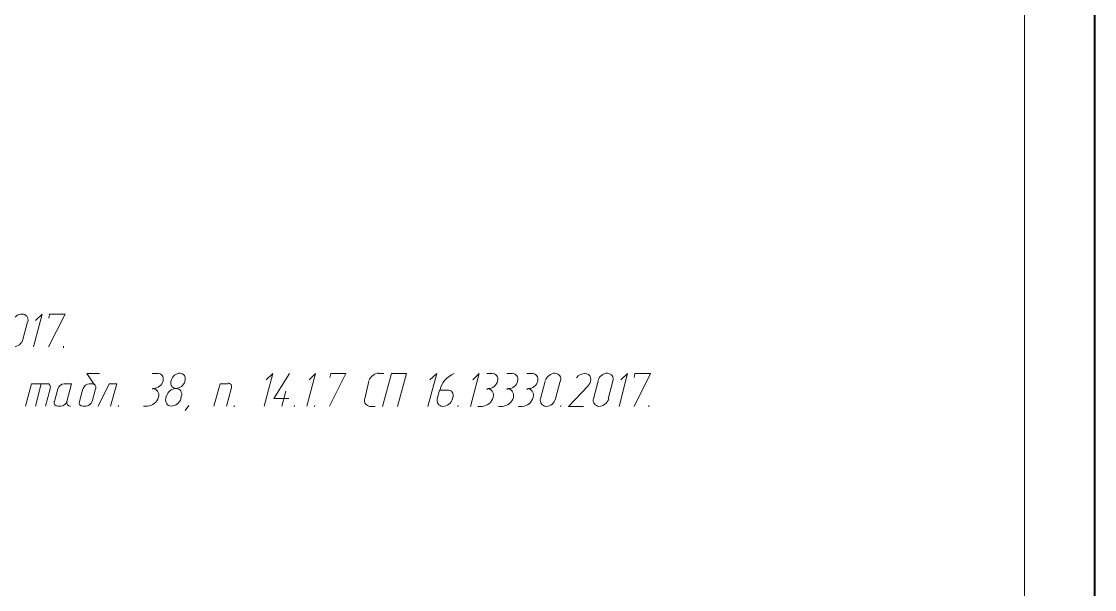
# Model space of a CAD drawing. Header units: millimetres. Extents: x -678 to 5260, y -935 to 3264.
# Drawn here: x 4497 to 5259, y -298 to 105 of the extents above; entities that cross this region are included whole.
import ezdxf
from ezdxf.xclip import XClip

# ---------------------------------------------------------------- set-up
doc = ezdxf.new("R2010")
doc.units = ezdxf.units.MM
doc.header["$MEASUREMENT"] = 0
doc.header["$XCLIPFRAME"] = 2
doc.layers.get('0').update_dxf_attribs({"linetype": 'CONTINUOUS'})

# ---------------------------------------------------------------- blocks, each defined once
blk = doc.blocks.new('MF28AFDB0')
at = {"color": 7, "linetype": 'Continuous', "lineweight": -2, "true_color": 0x000007}
blk.add_lwpolyline([(0.927, 0.578), (592.988, 0.578), (592.988, 419.2), (0.927, 419.2)], close=True, dxfattribs=at)

msp = doc.modelspace()

# ---------------------------------------------------------------- linework, layer by layer
at = {"color": 7, "linetype": 'Continuous', "lineweight": 20, "true_color": 0x000007}
msp.add_lwpolyline([(-479.88737, -884.75487), (5209.40723, -884.75487), (5209.40723, 3214.83019), (-479.88737, 3214.83019)], close=True, dxfattribs=at)
at = {"color": 7, "linetype": 'Continuous', "lineweight": 18, "true_color": 0x000007}
for points in [[(4507.33254, -106.82956), (4511.97985, -102.34823), (4505.83877, -125.58475)], [(4516.62715, -105.16981), (4517.29105, -102.34823), (4528.24541, -102.34823), (4516.46118, -125.58475)], [(4498.36989, -120.27355), (4501.68939, -107.65944), (4501.68939, -107.65944)], [(4527.08358, -126.08267), (4527.24956, -125.08682), (4527.24956, -125.08682)], [(4552.64375, -144.33994), (4543.68109, -144.33994), (4548.82632, -152.14077)], [(4593.80557, -144.33994), (4590.15412, -144.33994), (4590.15412, -144.33994)], [(4671.14997, -148.82126), (4675.79728, -144.33994), (4669.6562, -167.57645)], [(4687.08358, -162.26525), (4676.46118, -162.26525), (4687.58151, -144.33994)], [(4701.52342, -148.82126), (4706.17072, -144.33994), (4700.02964, -167.57645)], [(4716.12923, -147.16151), (4716.9591, -144.33994), (4727.58151, -144.33994), (4715.96325, -167.57645)], [(4500.19562, -167.57645), (4504.34499, -151.64284), (4514.9674, -151.64284)], [(4507.16657, -167.57645), (4511.31595, -151.64284), (4511.31595, -151.64284)], [(4527.58151, -151.64284), (4532.89271, -151.64284), (4529.57321, -164.25695)], [(4545.34084, -151.64284), (4547.33254, -151.64284), (4547.33254, -151.64284)], [(4551.81387, -167.57645), (4559.6147, -151.64284), (4565.09188, -151.64284), (4560.61055, -167.57645)], [(4603.59811, -149.31919), (4603.43213, -150.14906), (4603.43213, -150.14906)], [(4613.22466, -150.14906), (4613.39064, -149.31919), (4613.39064, -149.31919)], [(4633.97155, -167.57645), (4638.2869, -151.64284), (4643.59811, -151.64284)], [(4517.78898, -155.29429), (4514.3035, -167.57645), (4514.3035, -167.57645)], [(4520.77653, -164.25695), (4523.10018, -155.29429), (4523.10018, -155.29429)], [(4538.53586, -164.25695), (4540.85952, -155.29429), (4540.85952, -155.29429)], [(4549.82217, -155.29429), (4547.49852, -164.25695), (4547.49852, -164.25695)], [(4590.81802, -155.29429), (4589.98815, -155.29429), (4589.98815, -155.29429)], [(4642.9342, -167.57645), (4646.25371, -155.29429), (4646.25371, -155.29429)], [(4682.2703, -167.57645), (4684.92591, -156.95404), (4684.92591, -156.95404)], [(4524.92591, -167.57645), (4523.26615, -167.57645), (4523.26615, -167.57645)], [(4542.85122, -167.57645), (4541.19147, -167.57645), (4541.19147, -167.57645)], [(4565.92176, -168.07438), (4566.25371, -167.07852), (4566.25371, -167.07852)], [(4586.66864, -167.57645), (4584.01304, -167.57645), (4584.01304, -167.57645)], [(4600.11263, -160.6055), (4599.78068, -162.26525), (4599.78068, -162.26525)], [(4610.40308, -162.26525), (4610.73503, -160.6055), (4610.73503, -160.6055)], [(4616.04624, -167.07852), (4613.55661, -170.72998), (4613.55661, -170.72998)], [(4648.24541, -168.07438), (4648.41138, -167.07852), (4648.41138, -167.07852)], [(4690.90101, -168.07438), (4691.06698, -167.07852), (4691.06698, -167.07852)], [(4705.34084, -168.07438), (4705.50682, -167.07852), (4705.50682, -167.07852)]]:
    msp.add_lwpolyline(points, dxfattribs=at)
at = {"color": 7, "linetype": 'Continuous', "lineweight": 5, "true_color": 0x000007}
for points in [[(4750.984, -144.50591), (4754.63545, -144.50591), (4754.63545, -144.50591)], [(4764.26201, -167.74242), (4770.56906, -144.50591), (4759.94665, -144.50591), (4753.6396, -167.74242)], [(4787.16657, -148.82126), (4792.14582, -144.50591), (4785.83877, -167.74242)], [(4817.70599, -148.82126), (4822.35329, -144.50591), (4816.04624, -167.74242)], [(4831.31595, -144.50591), (4827.6645, -144.50591), (4827.6645, -144.50591)], [(4845.58981, -144.50591), (4841.93835, -144.50591), (4841.93835, -144.50591)], [(4859.86367, -144.50591), (4856.21221, -144.50591), (4856.21221, -144.50591)], [(4922.9342, -148.82126), (4927.58151, -144.50591), (4921.6064, -167.74242)], [(4932.22881, -147.16151), (4932.89271, -144.50591), (4943.84707, -144.50591), (4932.22881, -167.74242)], [(4741.02549, -162.43122), (4744.01304, -149.81711), (4744.01304, -149.81711)], [(4869.15827, -149.81711), (4865.83877, -162.43122), (4865.83877, -162.43122)], [(4876.46118, -162.43122), (4879.78068, -149.81711), (4879.78068, -149.81711)], [(4906.66864, -149.81711), (4903.34914, -162.43122), (4903.34914, -162.43122)], [(4913.97155, -162.43122), (4917.29105, -149.81711), (4917.29105, -149.81711)], [(4799.44873, -156.12417), (4794.13752, -156.12417), (4792.47777, -162.43122)], [(4828.3284, -155.46027), (4827.6645, -155.46027), (4827.6645, -155.46027)], [(4842.60225, -155.46027), (4841.93835, -155.46027), (4841.93835, -155.46027)], [(4856.87611, -155.46027), (4856.21221, -155.46027), (4856.21221, -155.46027)], [(4896.37819, -167.74242), (4885.75578, -167.74242), (4899.69769, -153.13662)], [(4803.43213, -162.43122), (4803.43213, -161.43537), (4803.43213, -161.43537)], [(4807.08358, -168.07438), (4807.41553, -167.07852), (4807.41553, -167.07852)], [(4880.11263, -168.07438), (4880.44458, -167.07852), (4880.44458, -167.07852)], [(4942.85122, -168.07438), (4942.85122, -167.07852), (4942.85122, -167.07852)], [(4744.67694, -167.74242), (4748.3284, -167.74242), (4748.3284, -167.74242)], [(4824.34499, -167.74242), (4821.35744, -167.74242), (4821.35744, -167.74242)], [(4838.2869, -167.74242), (4835.96325, -167.74242), (4835.96325, -167.74242)], [(4852.56076, -167.74242), (4850.23711, -167.74242), (4850.23711, -167.74242)]]:
    msp.add_lwpolyline(points, dxfattribs=at)
at = {"color": 7, "linetype": 'Continuous', "lineweight": 18, "true_color": 0x000007}
for points in [[(4497.70599, -102.18226), (4494.71844, -102.18226), (4491.73089, -104.50591), (4491.06698, -107.49346)], [(4501.85537, -107.65944), (4502.51927, -104.67189), (4500.69354, -102.18226), (4497.70599, -102.18226)], [(4491.73089, -125.41877), (4494.55246, -125.58475), (4497.70599, -123.09512), (4498.36989, -120.10757)], [(4517.78898, -155.12832), (4518.45288, -153.13662), (4517.29105, -151.47686), (4515.29935, -151.64284)], [(4527.74748, -151.64284), (4525.75578, -151.64284), (4523.76408, -153.30259), (4523.26615, -155.12832)], [(4545.67279, -151.64284), (4543.68109, -151.64284), (4541.68939, -153.30259), (4541.02549, -155.12832)], [(4549.98815, -155.12832), (4550.48607, -153.13662), (4549.32425, -151.47686), (4547.33254, -151.64284)], [(4520.61055, -164.09097), (4520.11263, -166.08267), (4521.27445, -167.74242), (4523.26615, -167.57645)], [(4525.09188, -167.57645), (4527.08358, -167.57645), (4529.24126, -165.9167), (4529.73918, -164.09097)], [(4529.57321, -164.09097), (4529.07528, -166.08267), (4530.23711, -167.74242), (4532.22881, -167.57645)], [(4538.53586, -164.09097), (4537.87196, -166.08267), (4539.03379, -167.74242), (4541.02549, -167.57645)], [(4543.01719, -167.57645), (4545.00889, -167.57645), (4547.00059, -165.9167), (4547.49852, -164.09097)]]:
    msp.add_open_spline(points, degree=3, dxfattribs=at)
for points in [[(4591.14997, -154.96234), (4593.97155, -154.96234), (4597.12508, -152.63869), (4597.78898, -149.65114), (4597.78898, -149.65114), (4598.61885, -146.66359), (4596.79313, -144.33994), (4593.80557, -144.17396)], [(4613.55661, -149.15321), (4614.22051, -146.49761), (4612.56076, -144.33994), (4609.90516, -144.17396), (4609.90516, -144.17396), (4607.08358, -144.17396), (4604.42798, -146.49761), (4603.59811, -149.15321)], [(4603.43213, -149.98309), (4602.76823, -152.80467), (4604.26201, -154.96234), (4607.08358, -154.96234), (4607.08358, -154.96234), (4609.73918, -154.96234), (4612.56076, -152.80467), (4613.39064, -150.14906)], [(4646.41968, -154.96234), (4646.58566, -153.96649), (4646.58566, -152.97064), (4646.08773, -152.30674), (4646.08773, -152.30674), (4645.58981, -151.64284), (4644.75993, -151.31089), (4643.76408, -151.31089)], [(4586.66864, -167.57645), (4590.15412, -167.57645), (4593.6396, -164.75487), (4594.63545, -161.2694), (4594.63545, -161.2694), (4595.46533, -157.78392), (4593.47362, -155.12832), (4590.15412, -155.12832)], [(4610.90101, -160.6055), (4611.73089, -157.61794), (4609.90516, -155.12832), (4606.91761, -155.12832), (4606.91761, -155.12832), (4603.93006, -154.96234), (4600.9425, -157.45197), (4600.2786, -160.43952)], [(4599.78068, -162.09927), (4599.11678, -165.08682), (4600.77653, -167.41047), (4603.76408, -167.57645), (4603.76408, -167.57645), (4606.75163, -167.57645), (4609.73918, -165.2528), (4610.56906, -162.26525)]]:
    msp.add_open_spline(points, degree=3, knots=[0, 0, 0, 0, 0.125, 0.125, 0.125, 0.125001, 1, 1, 1, 1], dxfattribs=at)
at = {"color": 7, "linetype": 'Continuous', "lineweight": 5, "true_color": 0x000007}
for points in [[(4750.984, -144.17396), (4747.99645, -144.17396), (4745.00889, -146.49761), (4744.01304, -149.48516)], [(4804.42798, -144.50591), (4799.44873, -146.49761), (4795.46533, -151.14491), (4794.46947, -155.79222)], [(4876.12923, -144.17396), (4873.14167, -144.17396), (4870.15412, -146.49761), (4869.15827, -149.48516)], [(4880.11263, -149.81711), (4880.77653, -146.82956), (4879.11678, -144.50591), (4876.12923, -144.17396)], [(4897.37404, -144.50591), (4895.38234, -144.17396), (4892.72674, -145.50176), (4891.39893, -147.49346)], [(4913.30765, -144.17396), (4910.3201, -144.17396), (4907.33254, -146.49761), (4906.66864, -149.48516)], [(4917.29105, -149.81711), (4918.2869, -146.82956), (4916.2952, -144.50591), (4913.30765, -144.17396)], [(4803.76408, -161.43537), (4804.42798, -158.44782), (4802.76823, -156.12417), (4799.78068, -156.12417)], [(4741.02549, -162.09927), (4740.36159, -165.08682), (4742.02134, -167.41047), (4745.00889, -167.74242)], [(4792.47777, -162.09927), (4791.81387, -165.08682), (4793.47362, -167.41047), (4796.46118, -167.74242)], [(4796.46118, -167.74242), (4799.44873, -167.74242), (4802.43628, -165.41877), (4803.43213, -162.43122)], [(4865.83877, -162.09927), (4865.17487, -165.08682), (4866.83462, -167.41047), (4869.82217, -167.74242)], [(4869.82217, -167.74242), (4872.80972, -167.74242), (4875.79728, -165.41877), (4876.46118, -162.43122)], [(4903.34914, -162.09927), (4902.68524, -165.08682), (4904.67694, -167.41047), (4907.33254, -167.74242)], [(4907.33254, -167.74242), (4910.3201, -167.74242), (4913.30765, -165.41877), (4914.3035, -162.43122)]]:
    msp.add_open_spline(points, degree=3, dxfattribs=at)
for points in [[(4828.66035, -155.12832), (4831.6479, -155.12832), (4834.63545, -152.80467), (4835.29935, -149.81711), (4835.29935, -149.81711), (4836.2952, -146.82956), (4834.3035, -144.50591), (4831.31595, -144.17396)], [(4842.9342, -155.12832), (4845.92176, -155.12832), (4848.90931, -152.80467), (4849.57321, -149.81711), (4849.57321, -149.81711), (4850.23711, -146.82956), (4848.57736, -144.50591), (4845.58981, -144.17396)], [(4857.20806, -155.12832), (4860.19562, -155.12832), (4863.18317, -152.80467), (4863.84707, -149.81711), (4863.84707, -149.81711), (4864.51097, -146.82956), (4862.85122, -144.50591), (4859.86367, -144.17396)], [(4899.69769, -152.80467), (4901.35744, -151.14491), (4902.02134, -149.15321), (4901.35744, -147.16151), (4901.35744, -147.16151), (4901.02549, -145.50176), (4899.36574, -144.50591), (4897.37404, -144.17396)], [(4824.34499, -167.74242), (4827.6645, -167.74242), (4831.31595, -164.75487), (4832.3118, -161.43537), (4832.3118, -161.43537), (4832.9757, -157.78392), (4830.984, -155.12832), (4827.6645, -155.12832)], [(4838.61885, -167.74242), (4841.93835, -167.74242), (4845.58981, -164.75487), (4846.58566, -161.43537), (4846.58566, -161.43537), (4847.24956, -157.78392), (4845.25786, -155.12832), (4841.93835, -155.12832)], [(4852.89271, -167.74242), (4856.21221, -167.74242), (4859.86367, -164.75487), (4860.52757, -161.43537), (4860.52757, -161.43537), (4861.52342, -157.78392), (4859.53172, -155.12832), (4856.21221, -155.12832)]]:
    msp.add_open_spline(points, degree=3, knots=[0, 0, 0, 0, 0.125, 0.125, 0.125, 0.125001, 1, 1, 1, 1], dxfattribs=at)

# ---------------------------------------------------------------- block references
at = {"color": 7, "true_color": 0xffffff}
ref = msp.add_blockref('MF28AFDB0', (-689.016, -940.3429), dxfattribs=dict(at, xscale=10.03092197091524, yscale=10.03092197091524, zscale=10.03092197091524))
XClip(ref).set_block_clipping_path([(1.0589661319, 0.5446702317), (593.0210338681, 419.1010338681)])

doc.saveas('drawing.dxf')
